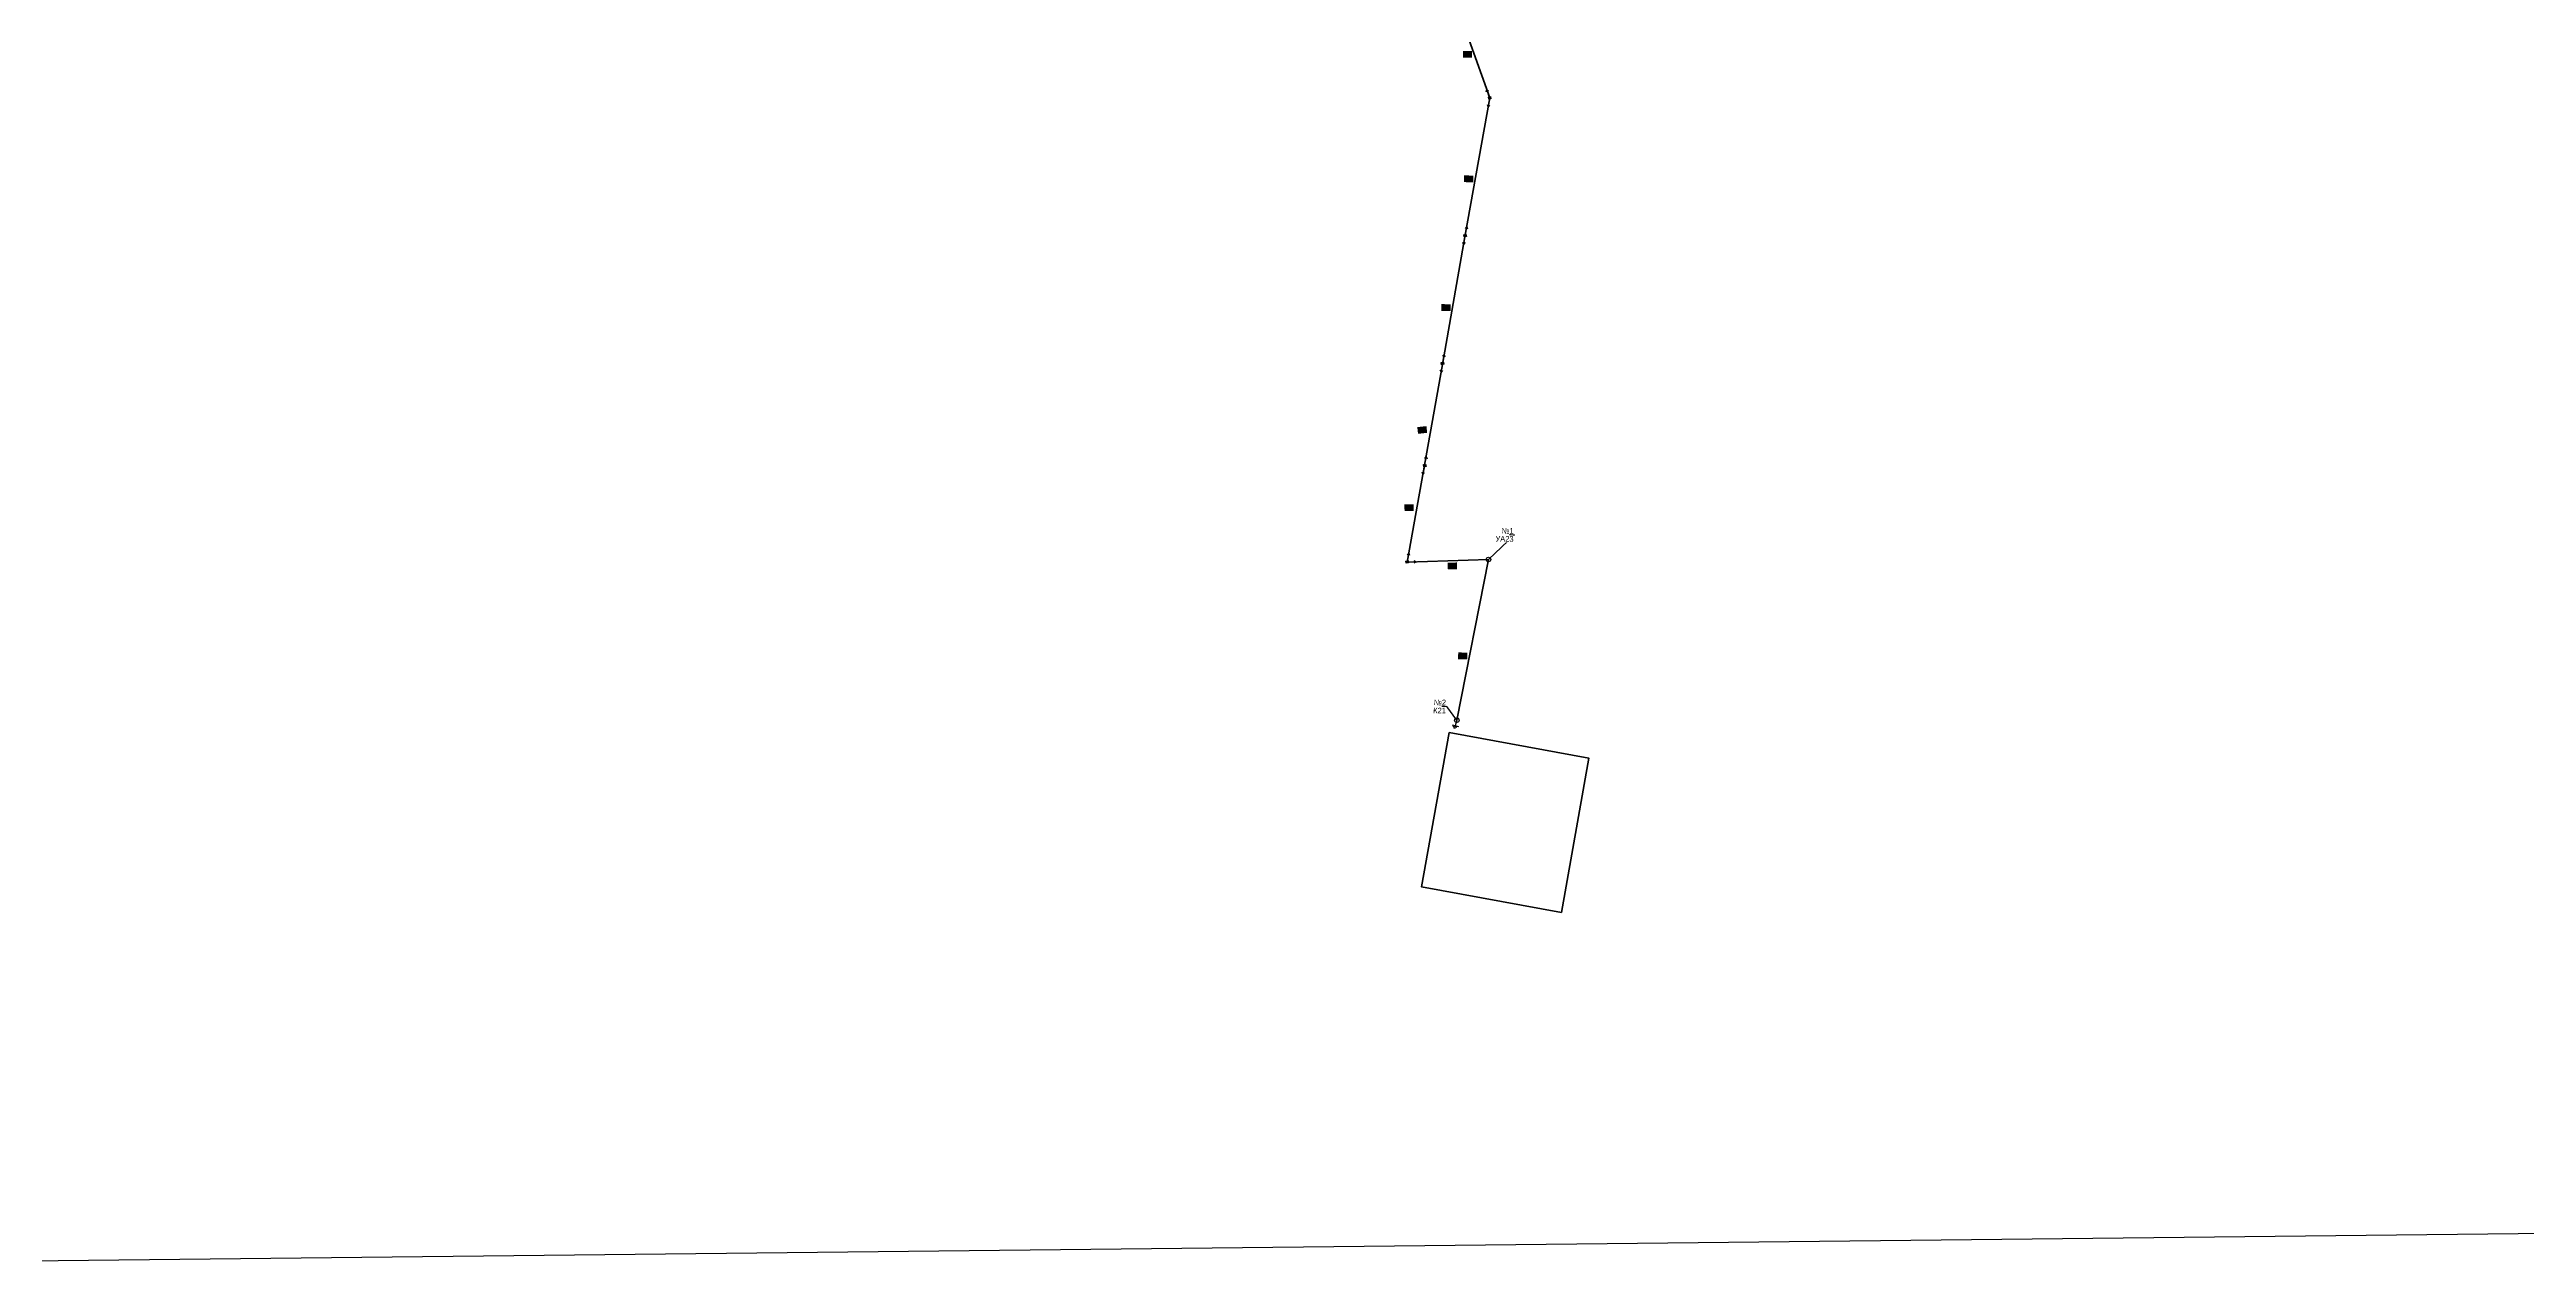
# Model space of a CAD drawing. Header units: millimetres. Extents: x 1265826 to 1360210, y 383897 to 506623.
# Drawn here: x 1301546 to 1302099, y 410524 to 410794 of the extents above; entities that cross this region are included whole.
import ezdxf
from ezdxf.enums import TextEntityAlignment as Align

# ---------------------------------------------------------------- set-up
doc = ezdxf.new("R2018")
doc.units = ezdxf.units.MM
doc.layers.add('04.1_ЛЭП_наземная_опоры', color=7, linetype='Continuous')
doc.layers.add('Электрика', color=7, linetype='Continuous')
doc.styles.get("Standard").update_dxf_attribs({"font": 'Arial.ttf'})
doc.styles.add('стиль1', font='Times New Roman.ttf', dxfattribs={"width": 0.9, "height": 1.25})
doc.dimstyles.new('М 1-1000', dxfattribs={"dimtxt": 1.5, "dimasz": 2.5, "dimexe": 1.25, "dimexo": 0.625, "dimtad": 1, "dimdec": 0, "dimtxsty": 'стиль1', "dimcen": 2.5, "dimse1": 1, "dimse2": 1, "dimsd1": 1, "dimsd2": 1, "dimclrt": 5, "dimaunit": 1, "dimadec": 3, "dimazin": 0, "dimtfac": 1, "dimtdec": 0, "dimtmove": 0, "dimatfit": 3, "dimfxl": 1.25, "dimtfill": 2, "dimtfillclr": 7, "dimarcsym": 0})
picture_1 = doc.add_image_def('image4.png', size_in_pixel=(1920, 1080))

# ---------------------------------------------------------------- blocks, each defined once
blk = doc.blocks.new('*U161')
at = {"true_color": 0xffffff}
h = blk.add_hatch(color=7, dxfattribs=at)
h.dxf.hatch_style = 1
h.paths.add_polyline_path([(0.03, 0.35), (0.35, -0.03), (-0.03, -0.35), (-0.35, 0.03)])
at = {"color": 0}
blk.add_lwpolyline([(0.03, 0.35), (0.35, -0.03), (-0.03, -0.35), (-0.35, 0.03)], close=True, dxfattribs=at)
for points in [[(0.17, 0.19), (1.34, 1.49), (0.86, 1.33), (1.34, 1.49), (1.23, 1)], [(-0.24, -0.08), (-1.88, -0.67), (-1.39, -0.76), (-1.88, -0.67), (-1.56, -0.29)]]:
    blk.add_lwpolyline(points, dxfattribs=at)
blk.add_circle((0, 0), 0.025, dxfattribs=at)
blk = doc.blocks.new('*U162')
at = {"true_color": 0xffffff}
h = blk.add_hatch(color=7, dxfattribs=at)
h.dxf.hatch_style = 1
h.paths.add_polyline_path([(0.03, 0.35), (0.35, -0.03), (-0.03, -0.35), (-0.35, 0.03)])
at = {"color": 0}
blk.add_lwpolyline([(0.03, 0.35), (0.35, -0.03), (-0.03, -0.35), (-0.35, 0.03)], close=True, dxfattribs=at)
for points in [[(0.24, 0.08), (1.91, 0.61), (1.42, 0.71), (1.91, 0.61), (1.57, 0.24)], [(-0.23, -0.09), (-1.88, -0.69), (-1.38, -0.77), (-1.88, -0.69), (-1.56, -0.31)]]:
    blk.add_lwpolyline(points, dxfattribs=at)
blk.add_circle((0, 0), 0.025, dxfattribs=at)
blk = doc.blocks.new('*U163')
at = {"true_color": 0xffffff}
h = blk.add_hatch(color=7, dxfattribs=at)
h.dxf.hatch_style = 1
h.paths.add_polyline_path([(0.03, 0.35), (0.35, -0.03), (-0.03, -0.35), (-0.35, 0.03)])
at = {"color": 0}
blk.add_lwpolyline([(0.03, 0.35), (0.35, -0.03), (-0.03, -0.35), (-0.35, 0.03)], close=True, dxfattribs=at)
for points in [[(0.24, 0.08), (1.89, 0.66), (1.4, 0.76), (1.89, 0.66), (1.56, 0.28)], [(-0.24, -0.08), (-1.89, -0.67), (-1.39, -0.76), (-1.89, -0.67), (-1.56, -0.29)]]:
    blk.add_lwpolyline(points, dxfattribs=at)
blk.add_circle((0, 0), 0.025, dxfattribs=at)
blk = doc.blocks.new('*U164')
at = {"true_color": 0xffffff}
h = blk.add_hatch(color=7, dxfattribs=at)
h.dxf.hatch_style = 1
h.paths.add_polyline_path([(0.03, 0.35), (0.35, -0.03), (-0.03, -0.35), (-0.35, 0.03)])
at = {"color": 0}
blk.add_lwpolyline([(0.03, 0.35), (0.35, -0.03), (-0.03, -0.35), (-0.35, 0.03)], close=True, dxfattribs=at)
for points in [[(0.24, 0.08), (1.89, 0.65), (1.4, 0.74), (1.89, 0.65), (1.56, 0.27)], [(-0.24, -0.07), (-1.92, -0.56), (-1.43, -0.68), (-1.92, -0.56), (-1.57, -0.2)]]:
    blk.add_lwpolyline(points, dxfattribs=at)
blk.add_circle((0, 0), 0.025, dxfattribs=at)
blk = doc.blocks.new('*U165')
at = {"true_color": 0xffffff}
h = blk.add_hatch(color=7, dxfattribs=at)
h.dxf.hatch_style = 1
h.paths.add_polyline_path([(0.03, 0.35), (0.35, -0.03), (-0.03, -0.35), (-0.35, 0.03)])
at = {"color": 0}
blk.add_lwpolyline([(0.03, 0.35), (0.35, -0.03), (-0.03, -0.35), (-0.35, 0.03)], close=True, dxfattribs=at)
for points in [[(0.24, 0.08), (1.89, 0.67), (1.39, 0.76), (1.89, 0.67), (1.56, 0.29)], [(0.12, -0.22), (0.97, -1.75), (0.98, -1.25), (0.97, -1.75), (0.54, -1.49)]]:
    blk.add_lwpolyline(points, dxfattribs=at)
blk.add_circle((0, 0), 0.025, dxfattribs=at)
blk = doc.blocks.new('*D168')
at = {"layer": 'Defpoints', "color": 0, "linetype": 'ByBlock', "transparency": 16777216}
for p in [(1301853.93, 410792.17), (1301853.92, 410788.25), (1301869.78, 410788.2)]:
    blk.add_point(p, dxfattribs=at)
at = {"layer": 'Электрика', "color": 5, "linetype": 'ByBlock', "lineweight": 20, "transparency": 16777216, "insert": (1301862.42, 410793.4), "char_height": 1.25, "attachment_point": 5, "rotation": 359.8019, "style": 'стиль1', "bg_fill": 1, "box_fill_scale": 1.1, "bg_fill_color": 7, "bg_fill_true_color": 16777215, "bg_fill_transparency": 0}
blk.add_mtext('16', dxfattribs=at)
blk = doc.blocks.new('*D169')
at = {"layer": 'Defpoints', "color": 0, "linetype": 'ByBlock', "transparency": 16777216}
for p in [(1301846.17, 410766.06), (1301877.6, 410764.06), (1301877.62, 410765.48)]:
    blk.add_point(p, dxfattribs=at)
at = {"layer": 'Электрика', "color": 5, "linetype": 'ByBlock', "lineweight": 20, "transparency": 16777216, "insert": (1301862.68, 410765.59), "char_height": 1.25, "attachment_point": 5, "rotation": 358.9491, "style": 'стиль1', "bg_fill": 1, "box_fill_scale": 1.1, "bg_fill_color": 7, "bg_fill_true_color": 16777215, "bg_fill_transparency": 0}
blk.add_mtext('31', dxfattribs=at)
blk = doc.blocks.new('*D170')
at = {"layer": 'Defpoints', "color": 0, "linetype": 'ByBlock', "transparency": 16777216}
for p in [(1301861.49, 410749.19), (1301880.92, 410749.11), (1301880.86, 410735.5)]:
    blk.add_point(p, dxfattribs=at)
at = {"layer": 'Электрика', "color": 5, "linetype": 'ByBlock', "lineweight": 20, "transparency": 16777216, "insert": (1301857.62, 410736.87), "char_height": 1.25, "attachment_point": 5, "rotation": 359.7528, "style": 'стиль1', "bg_fill": 1, "box_fill_scale": 1.1, "bg_fill_color": 7, "bg_fill_true_color": 16777215, "bg_fill_transparency": 0}
blk.add_mtext('19', dxfattribs=at)
blk = doc.blocks.new('*D171')
at = {"layer": 'Defpoints', "color": 0, "linetype": 'ByBlock', "transparency": 16777216}
for p in [(1301840.38, 410706.92), (1301840.8, 410703.21), (1301863.77, 410705.81)]:
    blk.add_point(p, dxfattribs=at)
at = {"layer": 'Электрика', "color": 5, "linetype": 'ByBlock', "lineweight": 20, "transparency": 16777216, "insert": (1301852.33, 410709.54), "char_height": 1.25, "attachment_point": 5, "rotation": 6.4536, "style": 'стиль1', "bg_fill": 1, "box_fill_scale": 1.1, "bg_fill_color": 7, "bg_fill_true_color": 16777215, "bg_fill_transparency": 0}
blk.add_mtext('23', dxfattribs=at)
blk = doc.blocks.new('*D172')
at = {"layer": 'Defpoints', "color": 0, "linetype": 'ByBlock', "transparency": 16777216}
for p in [(1301834.26, 410690.49), (1301834.59, 410679.42), (1301851.42, 410679.92)]:
    blk.add_point(p, dxfattribs=at)
at = {"layer": 'Электрика', "color": 5, "linetype": 'ByBlock', "lineweight": 20, "transparency": 16777216, "insert": (1301849.39, 410692.21), "char_height": 1.25, "attachment_point": 5, "rotation": 1.7117, "style": 'стиль1', "bg_fill": 1, "box_fill_scale": 1.1, "bg_fill_color": 7, "bg_fill_true_color": 16777215, "bg_fill_transparency": 0}
blk.add_mtext('17', dxfattribs=at)
blk = doc.blocks.new('*D173')
at = {"layer": 'Defpoints', "color": 0, "linetype": 'ByBlock', "transparency": 16777216}
for p in [(1301867.1, 410680.64), (1301848.96, 410680.12), (1301849.03, 410677.65)]:
    blk.add_point(p, dxfattribs=at)
at = {"layer": 'Электрика', "color": 5, "linetype": 'ByBlock', "lineweight": 20, "transparency": 16777216, "insert": (1301859.05, 410679.19), "char_height": 1.25, "attachment_point": 5, "rotation": 1.6374, "style": 'стиль1', "bg_fill": 1, "box_fill_scale": 1.1, "bg_fill_color": 7, "bg_fill_true_color": 16777215, "bg_fill_transparency": 0}
blk.add_mtext('18', dxfattribs=at)
blk = doc.blocks.new('*D174')
at = {"layer": 'Defpoints', "color": 0, "linetype": 'ByBlock', "transparency": 16777216}
for p in [(1301831.38, 410658.26), (1301831.21, 410645.06), (1301854.99, 410644.76)]:
    blk.add_point(p, dxfattribs=at)
at = {"layer": 'Электрика', "color": 5, "linetype": 'ByBlock', "lineweight": 20, "transparency": 16777216, "insert": (1301861.37, 410659.13), "char_height": 1.25, "attachment_point": 5, "rotation": 359.2792, "style": 'стиль1', "bg_fill": 1, "box_fill_scale": 1.1, "bg_fill_color": 7, "bg_fill_true_color": 16777215, "bg_fill_transparency": 0}
blk.add_mtext('24', dxfattribs=at)
blk = doc.blocks.new('*U175')
at = {"color": 0}
for points in [[(0, 0), (5.75, 5.57)], [(5.75, 5.57), (4.64, 5.57)]]:
    blk.add_lwpolyline(points, dxfattribs=at)
blk.add_circle((0, 0), 0.5, dxfattribs=at)
at = {"color": 0, "flags": 8}
blk.add_attdef('SL_NUM', text='', height=1.25, dxfattribs=at).set_placement((5.54, 5.86), align=Align.BOTTOM_RIGHT)
blk.add_attdef('SL_NAME', text='', height=1.25, dxfattribs=at).set_placement((5.54, 5.29), align=Align.TOP_RIGHT)
blk = doc.blocks.new('*U146')
at = {"color": 0}
for points in [[(-2.26, 3), (-3.37, 3)], [(0, 0), (-2.26, 3)]]:
    blk.add_lwpolyline(points, dxfattribs=at)
blk.add_circle((0, 0), 0.5, dxfattribs=at)
at = {"color": 0, "flags": 8}
blk.add_attdef('SL_NAME', text='', height=1.25, dxfattribs=at).set_placement((-2.47, 2.73), align=Align.TOP_RIGHT)
blk.add_attdef('SL_NUM', text='', height=1.25, dxfattribs=at).set_placement((-2.47, 3.29), align=Align.BOTTOM_RIGHT)
blk = doc.blocks.new('*U141')
at = {"color": 0, "lineweight": 30}
for p, q in [((0, 0), (0.37, -1.24)), ((-0.32, -1.45), (1.06, -1.03)), ((0.92, -1.4), (0, -1.67)), ((0.77, -1.75), (0.31, -1.88))]:
    blk.add_line(p, q, dxfattribs=at)

msp = doc.modelspace()

# ---------------------------------------------------------------- linework, layer by layer
at = {"layer": 'Электрика', "lineweight": 50}
for points in [[(1301867.39, 410783.67), (1301862.09, 410798.64), (1301864.97, 410802.17)], [(1301867.39, 410783.67), (1301861.85, 410752.66), (1301856.88, 410724.14), (1301848.96, 410680.08), (1301867.1, 410680.64), (1301860.05, 410644.77)]]:
    msp.add_lwpolyline(points, dxfattribs=at)
at = {"layer": 'Электрика', "color": 1, "lineweight": 50}
msp.add_lwpolyline([(1301858.33, 410642.03), (1301889.5, 410636.3), (1301883.37, 410601.86), (1301852.18, 410607.55), (1301858.33, 410642.03)], dxfattribs=at)

# ---------------------------------------------------------------- block references
at = {"layer": '04.1_ЛЭП_наземная_опоры', "rotation": 60.85562409784838}
for name, p in [('*U161', (1301867.37, 410783.66)), ('*U162', (1301861.88, 410752.94)), ('*U163', (1301856.86, 410724.41)), ('*U164', (1301852.89, 410701.63)), ('*U165', (1301848.97, 410680.09))]:
    msp.add_blockref(name, p, dxfattribs=at)
at = {"layer": 'Электрика'}
ref = msp.add_blockref('*U175', (1301867.1, 410680.64), dxfattribs=dict(at, rotation=359.1477520332956))
lines = msp.add_mtext('№1', dxfattribs={"layer": '0', "color": 0, "insert": (1301872.73, 410686.41), "char_height": 1.25, "attachment_point": 9, "rotation": 359.1478, "bg_fill": 3, "box_fill_scale": 1.1, "bg_fill_color": 256, "bg_fill_transparency": 0})
ref.add_attrib('SL_NUM', '', (1301872.73, 410686.41)).embed_mtext(lines)
lines = msp.add_mtext('УА23', dxfattribs={"layer": '0', "color": 0, "insert": (1301872.72, 410685.85), "char_height": 1.25, "attachment_point": 3, "rotation": 359.1478, "bg_fill": 3, "box_fill_scale": 1.1, "bg_fill_color": 256, "bg_fill_transparency": 0})
ref.add_attrib('SL_NAME', '', (1301872.72, 410685.85)).embed_mtext(lines)
ref = msp.add_blockref('*U146', (1301860.05, 410644.77), dxfattribs=dict(at, rotation=359.1477520332956))
lines = msp.add_mtext('№2', dxfattribs={"layer": '0', "color": 0, "insert": (1301857.63, 410648.1), "char_height": 1.25, "attachment_point": 9, "rotation": 359.1478, "bg_fill": 3, "box_fill_scale": 1.1, "bg_fill_color": 256, "bg_fill_transparency": 0})
ref.add_attrib('SL_NUM', '', (1301857.63, 410648.1)).embed_mtext(lines)
lines = msp.add_mtext('К21', dxfattribs={"layer": '0', "color": 0, "insert": (1301857.62, 410647.54), "char_height": 1.25, "attachment_point": 3, "rotation": 359.1478, "bg_fill": 3, "box_fill_scale": 1.1, "bg_fill_color": 256, "bg_fill_transparency": 0})
ref.add_attrib('SL_NAME', '', (1301857.62, 410647.54)).embed_mtext(lines)
at = {"layer": 'Электрика', "rotation": 327.7570312346921}
msp.add_blockref('*U141', (1301860.05, 410644.79), dxfattribs=at)

# ---------------------------------------------------------------- dimensions: what is measured, and where the dimension line sits
at = {"layer": 'Электрика', "color": 18, "linetype": 'ByBlock', "lineweight": 20, "true_color": 0x000000}
for base, p1, p2, angle, picture, middle in [((1301853.93, 410792.17), (1301869.78, 410788.2), (1301853.92, 410788.25), 179.8019, '*D168', (1301862.41, 410792.14)), ((1301877.6, 410764.06), (1301846.17, 410766.06), (1301877.62, 410765.48), 358.9491, '*D169', (1301862.66, 410764.33)), ((1301880.86, 410735.5), (1301861.49, 410749.19), (1301880.92, 410749.11), 359.7528, '*D170', (1301857.61, 410735.6)), ((1301840.38, 410706.92), (1301863.77, 410705.81), (1301840.8, 410703.21), 186.4536, '*D171', (1301852.47, 410708.28)), ((1301834.26, 410690.49), (1301851.42, 410679.92), (1301834.59, 410679.42), 181.7117, '*D172', (1301849.42, 410690.94)), ((1301849.03, 410677.65), (1301867.1, 410680.64), (1301848.96, 410680.12), 181.6374, '*D173', (1301859.09, 410677.93)), ((1301831.38, 410658.26), (1301854.99, 410644.76), (1301831.21, 410645.06), 179.2792, '*D174', (1301861.35, 410657.88))]:
    dim = msp.add_linear_dim(base=base, p1=p1, p2=p2, angle=angle, dimstyle='М 1-1000', override={"dimtxt": 1, "dimtofl": 0}, dxfattribs=at)
    dim.commit()
    dim.dimension.update_dxf_attribs({"geometry": picture, "text_midpoint": middle, "dimtype": 161})

# ---------------------------------------------------------------- pictures from other files: only their frames are drawn
at = {"layer": 'Электрика', "color": 7, "true_color": 0xffffff}
image = msp.add_image(picture_1, insert=(1301534.07, 410523.96), size_in_units=(697.53, 392.36), rotation=0.62504, dxfattribs=dict(at, fade=35))
image.dxf.flags = 7

doc.saveas('drawing.dxf')
